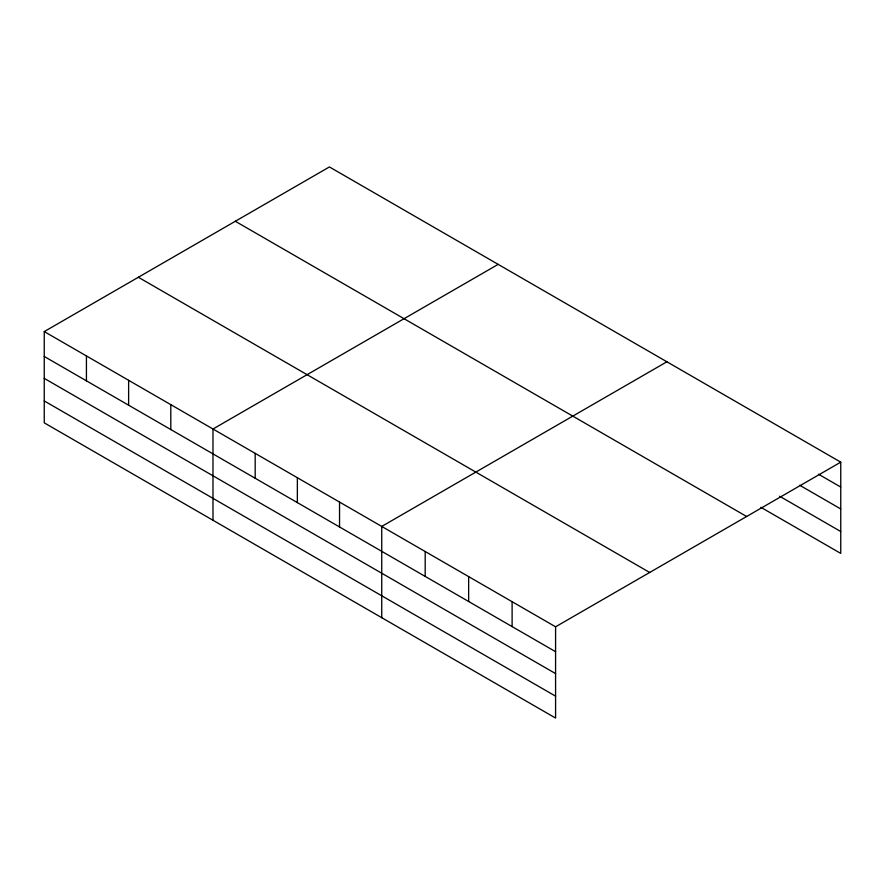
<?xml version="1.0" encoding="UTF-8"?>
<svg xmlns="http://www.w3.org/2000/svg" width="885" height="885" viewBox="0 0 885 885"><rect width="100%" height="100%" fill="white"/><g stroke="black" fill="none" stroke-linecap="round" stroke-linejoin="round"><path stroke-width="1.33" d="M44.25 331.587L555.581 626.801L555.581 718.056L44.25 422.842L44.25 331.587L329.419 166.944L840.75 462.158L840.75 553.413L760.868 507.293M498.155 264.372L212.986 429.004L212.986 520.258M666.892 361.788L381.734 526.431L381.734 617.686M555.581 626.801L840.75 462.158M818.426 474.172L840.75 487.049M799.631 485.212L840.75 508.952M779.663 496.253L840.75 531.52M235.31 221.272L746.641 516.497M138.359 277.259L649.69 572.473M44.25 356.478L555.581 651.692M44.25 378.382L555.581 673.596M44.25 400.938L555.581 696.152M512.116 601.711L512.116 626.602M468.652 576.611L468.652 601.501M425.187 551.521L425.187 576.412M339.541 502.072L339.541 526.962M297.36 477.723L297.36 502.614M255.179 453.363L255.179 478.254M170.805 404.655L170.805 429.546M128.624 380.296L128.624 405.186M86.431 355.936L86.431 380.838"/></g></svg>
